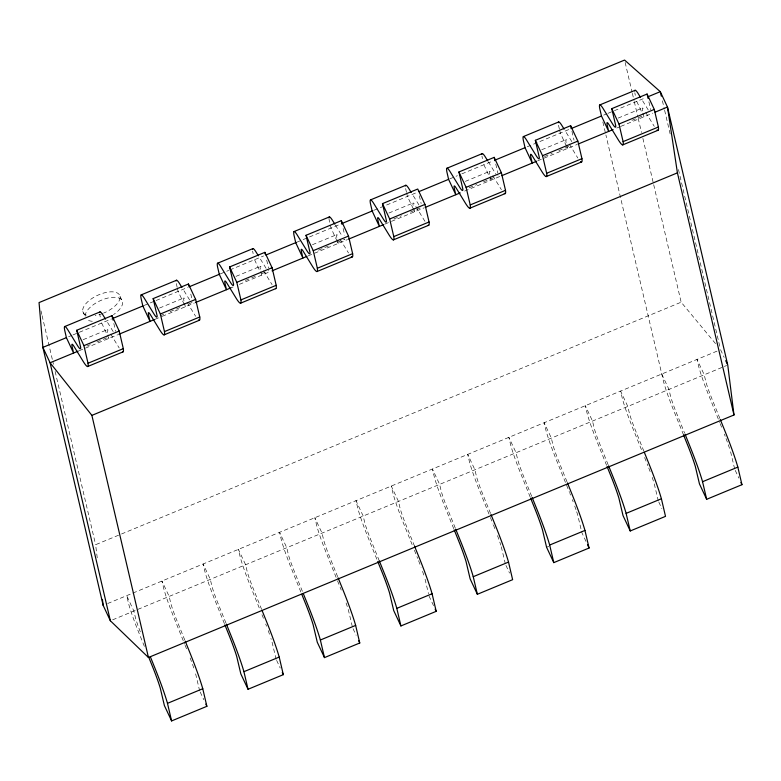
<?xml version="1.0" encoding="UTF-8"?>
<svg xmlns="http://www.w3.org/2000/svg" width="781" height="781" viewBox="0 0 781 781"><rect width="100%" height="100%" fill="white"/><g stroke="black" fill="none" stroke-linecap="round" stroke-linejoin="round"><path stroke-width="0.59" stroke-dasharray="3.9 2.93" d="M68.601 336.738L71.911 335.361M73.014 334.912L111.576 318.931M143.938 305.527L154.97 300.968M156.073 300.509L188.162 287.213M220.379 273.867L228.706 270.421M229.829 269.953L263.617 255.963M296.819 242.208L340.194 224.245M373.982 210.245L416.781 192.526M449.7 178.888L457.412 175.696M461.825 173.86L493.358 160.808M527.243 146.769L569.945 129.08M603.674 115.11L607.022 113.723M608.087 113.284L645.848 97.645M83.118 339.696L107.368 329.65M159.549 308.036L183.808 297.991M235.989 276.376L260.249 266.331M312.429 244.717L336.689 234.671M388.87 213.057L413.129 203.011M465.31 181.397L489.56 171.351M541.75 149.737L566 139.692M618.191 118.068L642.441 108.022M86.945 346.061L90.254 344.694M96.864 341.961L106.792 337.851M160.076 315.778L165.592 313.493M169.994 311.668L179.923 307.558M188.738 303.907L192.048 302.53M245.332 280.457L255.26 276.347M261.869 273.614L267.385 271.329M318.463 250.174L330.597 245.146M337.207 242.403L344.929 239.211A36.209 3.134 67.5 0 1 344.675 239.171M393.8 218.963L401.522 215.771M410.337 212.12L420.266 208.01M469.137 187.762L476.859 184.57M483.468 181.827L495.603 176.799M544.474 156.561L552.196 153.359M558.805 150.626L568.734 146.516M631.936 120.333L644.071 115.305M79.115 350.747L117.687 334.766M154.863 319.37L161.618 316.569M162.175 316.344L194.293 303.038M230.893 287.877L233.099 286.969M239.357 284.372L270.9 271.31M308.085 255.904L347.516 239.572M384.877 224.098L390.383 221.824M391.457 221.374L424.122 207.844M464.617 191.072L500.738 176.115M537.748 160.779L577.344 144.378M616.775 128.045L620.163 126.649M620.807 126.376L652.828 113.118M97.244 557.8L95.614 544.708L120.391 534.448M121.514 533.979L681.149 302.188L715.913 344.079M107.661 603.528L719.438 350.132M112.62 619.841L723.245 366.914M724.377 366.445L726.633 365.518M546.583 547.247L548.789 546.339M648.259 109.994L641.201 98.504M571.829 141.654L564.761 130.163M418.948 204.973L411.89 193.483M266.067 268.293L259.009 256.803M189.627 299.953L182.569 288.472M113.186 331.613L106.128 320.132M645.731 112.425L653.365 124.892A55.383 4.793 67.5 0 0 654.293 126.356M569.29 144.085L576.925 156.551A55.383 4.793 67.5 0 0 577.852 158.016M488.33 161.823L495.388 173.314A36.209 3.134 67.5 0 0 495.935 174.124M492.85 175.745L500.484 188.211A55.383 4.793 67.5 0 0 501.412 189.676M335.449 225.143L341.824 235.55M339.969 239.064L347.613 251.531A55.383 4.793 67.5 0 0 348.531 252.995M263.529 270.734L271.173 283.191A55.383 4.793 67.5 0 0 272.091 284.655M187.098 302.393L194.733 314.85A55.383 4.793 67.5 0 0 195.66 316.315M110.658 334.053L118.292 346.51A55.383 4.793 67.5 0 0 119.22 347.975M636.749 101.413L642.929 114.592M720.551 349.673L724.153 357.356M735.263 470.416L738.865 478.099M566.489 146.252L560.309 133.073L559.606 130.046M661.751 374.021L668.956 389.407L670.323 395.264A23.85 2.06 67.5 0 0 676.453 412.915L684.576 433.035M658.822 502.076L661.907 508.665M483.878 164.732L490.048 177.912M585.984 541.428L581.865 532.632L577.725 515.118A36.209 3.134 67.5 0 0 576.671 511.77M505.942 565.395L509.544 573.088M337.167 241.231L330.998 228.052L329.299 220.672A43.033 3.72 67.5 0 1 328.986 218.407M428.994 595.962L433.621 605.841M254.557 259.712L260.737 272.901M353.061 628.715L356.156 635.304M184.296 304.561L178.117 291.372L177.414 288.355M119.971 296.175L122.519 301.603M276.63 660.375L280.233 668.067M101.676 323.031L108.881 338.417L108.061 334.893M82.806 311.56L85.354 316.998M200.19 692.034L203.792 699.727M719.857 418.421L711.735 398.3A23.85 2.06 67.5 0 1 705.604 380.659L704.237 374.792L697.033 359.416L698.829 366.992A43.033 3.72 67.5 0 0 708.152 393.858L719.701 422.492M720.15 423.614L722.415 429.208M683.521 434.871L672.871 408.473A43.033 3.72 67.5 0 1 663.547 381.606L605.9 134.957M643.866 451.203L635.295 429.96A23.85 2.06 67.5 0 1 629.164 412.319L627.797 406.452L620.592 391.076L622.389 398.652A43.033 3.72 67.5 0 0 631.712 425.518L641.904 450.793M644.618 457.51L647.01 463.465A36.209 3.134 67.5 0 1 647.898 465.73M608.135 464.695L600.013 444.574A23.85 2.06 67.5 0 1 593.882 426.924L592.515 421.066L585.311 405.681L587.107 413.266A43.033 3.72 67.5 0 0 596.44 440.133L606.622 465.408M566.977 481.74L558.854 461.62A23.85 2.06 67.5 0 1 552.723 443.979L551.357 438.112L544.152 422.736L545.948 430.311A43.033 3.72 67.5 0 0 555.271 457.178L569.534 492.528M531.695 496.355L523.573 476.234A23.85 2.06 67.5 0 1 517.452 458.593L516.075 452.726L508.87 437.34L510.667 444.926A43.033 3.72 67.5 0 0 520 471.792L530.192 497.067M490.536 513.4L482.414 493.289A23.85 2.06 67.5 0 1 476.283 475.639L474.916 469.771L467.712 454.396L469.508 461.981A43.033 3.72 67.5 0 0 478.841 488.847L489.931 516.358M490.38 517.471L493.094 524.188M455.255 528.015L447.132 507.894A23.85 2.06 67.5 0 1 441.011 490.253L439.635 484.386L432.43 469.01L434.226 476.586A43.033 3.72 67.5 0 0 443.559 503.452L453.751 528.727M414.545 546.183L405.974 524.949A23.85 2.06 67.5 0 1 399.852 507.299L398.476 501.431L391.271 486.055L393.068 493.641A43.033 3.72 67.5 0 0 402.4 520.507L412.593 545.773M414.399 550.254L417.689 558.444M379.273 560.797L370.692 539.554A23.85 2.06 67.5 0 1 364.571 521.913L363.204 516.046L355.999 500.67L357.786 508.246A43.033 3.72 67.5 0 0 367.119 535.112L377.311 560.387M337.656 576.72L329.533 556.609A23.85 2.06 67.5 0 1 323.412 538.958L322.036 533.091L314.831 517.715L316.627 525.301A43.033 3.72 67.5 0 0 325.96 552.167L337.05 579.678M337.509 580.8L341.258 590.104M302.384 591.334L294.261 571.223A23.85 2.06 67.5 0 1 288.13 553.573L286.764 547.706L279.559 532.33L281.355 539.915A43.033 3.72 67.5 0 0 290.678 566.772L300.87 592.047M261.674 609.502L253.103 588.269A23.85 2.06 67.5 0 1 246.972 570.618L245.605 564.751L238.4 549.375L240.197 556.96A43.033 3.72 67.5 0 0 249.52 583.827L259.712 609.102M261.967 614.696L263.783 619.177M225.943 622.994L217.821 602.883A23.85 2.06 67.5 0 1 211.69 585.233L210.323 579.365L203.119 563.989L204.915 571.575A43.033 3.72 67.5 0 0 214.238 598.441L224.43 623.707M184.785 640.049L176.662 619.929A23.85 2.06 67.5 0 1 170.531 602.278L169.165 596.42L161.96 581.035L163.756 588.62A43.033 3.72 67.5 0 0 173.079 615.487L184.628 644.12M185.077 645.233L187.342 650.837M144.378 646.414L137.798 630.101A43.033 3.72 67.5 0 1 128.474 603.235L126.678 595.649L133.883 611.025L135.25 616.892A23.85 2.06 67.5 0 0 141.381 634.543M569.876 493.397L570.569 495.125M493.446 525.057L494.129 526.784A36.209 3.134 67.5 0 1 495.886 531.285M730.606 451.799L734.745 469.313M501.285 546.778L505.17 563.179M662.405 100.798L664.348 109.096M664.621 110.277L670.157 133.981M678.464 169.536L719.994 347.301M648.894 101.852L650.719 109.662M643.134 113.274L643.954 116.789M625.142 62.441L632.073 92.109M632.346 93.3L634.016 100.417M634.289 101.608L637.892 117.033M638.175 118.224L641.504 132.467M642.89 138.403L653.424 183.496M653.697 184.687L681.149 302.188M602.854 121.943L605.617 133.776M571.936 131.276L574.015 140.209M658.305 500.972L654.166 483.459A36.209 3.134 67.5 0 0 651.842 476.361M566.694 144.934L567.514 148.449M559.372 129.041L558.61 125.692A43.033 3.72 67.5 0 1 558.405 124.433M495.759 164.059L497.839 172.982M490.253 176.594L491.083 180.108M419.319 195.719L421.144 203.529M413.823 208.254L414.643 211.768L407.438 196.392L406.725 193.366M406.491 192.36L405.739 189.012A43.033 3.72 67.5 0 1 405.524 187.752M343.132 228.491L344.704 235.188M425.079 579.219L428.466 593.726M337.382 239.913L338.202 243.438M266.702 260.151L268.527 267.961M352.29 626.499L348.414 610.107A36.209 3.134 67.5 0 0 345.378 601.009M260.942 271.573L261.762 275.097M190.779 294.046L191.823 298.508M276.113 659.281L271.973 641.767A36.209 3.134 67.5 0 0 270.919 638.419M184.501 303.233L185.322 306.757M177.18 287.349L176.418 284.001A43.033 3.72 67.5 0 1 176.106 281.726M113.821 323.48L115.647 331.29M199.672 690.941L195.533 673.427A36.209 3.134 67.5 0 0 195.035 671.806M40.993 310.897L41.823 314.46M42.096 315.651L53.469 364.307M55.129 371.434L95.614 544.708M635.343 95.37L635.051 94.032A43.033 3.72 67.5 0 1 634.836 92.773M482.463 158.689L482.18 157.352A43.033 3.72 67.5 0 1 481.965 156.093M253.142 253.669L252.859 252.331A43.033 3.72 67.5 0 1 252.644 251.082M100.271 316.988L99.978 315.661A43.033 3.72 67.5 0 1 99.763 314.401M86.379 315.163A20.189 9.352 -25.1 0 1 92.998 297.795A20.189 9.352 -25.1 0 1 119.317 294.681A20.189 9.352 -25.1 0 1 103.551 313.132M102.584 313.523A20.189 9.352 -25.1 0 1 95.106 315.583M85.236 316.168A20.189 9.352 -25.1 0 1 100.261 300.695A20.189 9.352 -25.1 0 1 121.397 299.553A20.189 9.352 -25.1 0 1 113.47 314.636M92.324 321.294A20.189 9.352 -25.1 0 1 86.545 319.136M190.125 657.924A36.209 3.134 67.5 0 1 194.479 670.078M265.706 624.029A36.209 3.134 67.5 0 1 266.565 626.264M268.186 630.589A36.209 3.134 67.5 0 1 269.65 634.67M418.587 560.709A36.209 3.134 67.5 0 1 421.066 567.27M422.521 571.35A36.209 3.134 67.5 0 1 424.347 576.827M497.507 535.61A36.209 3.134 67.5 0 1 500.787 545.158M572.327 499.625A36.209 3.134 67.5 0 1 573.156 501.812M574.699 506.02A36.209 3.134 67.5 0 1 576.066 509.944M648.767 467.965A36.209 3.134 67.5 0 1 651.139 474.36M724.338 434.07A36.209 3.134 67.5 0 1 725.198 436.296M726.027 438.492A36.209 3.134 67.5 0 1 727.57 442.7M728.282 444.701A36.209 3.134 67.5 0 1 729.552 448.45M642.587 110.931A23.85 2.06 67.5 0 1 644.452 110.346M566.147 142.591A23.85 2.06 67.5 0 1 568.021 142.005M489.707 174.251A23.85 2.06 67.5 0 1 491.581 173.675M497.985 175.774A36.209 3.134 67.5 0 1 497.809 175.891M424.971 221.335A55.383 4.793 67.5 0 1 424.044 219.871L415.141 205.335A23.85 2.06 67.5 0 0 413.266 205.911M107.514 332.55A23.85 2.06 67.5 0 1 109.379 331.974M183.955 300.89A23.85 2.06 67.5 0 1 185.819 300.314M260.395 269.23A23.85 2.06 67.5 0 1 262.26 268.654M268.791 270.48A36.209 3.134 67.5 0 1 268.488 270.87M336.836 237.57A23.85 2.06 67.5 0 1 338.7 236.994"/><path stroke-width="1.17" d="M64.764 326.536L100.046 311.922M141.205 294.876L176.477 280.262M217.635 263.217L252.917 248.602M294.076 231.557L329.357 216.942M370.516 199.897L405.798 185.282M446.957 168.237L482.238 153.623M523.397 136.577L558.679 121.963M599.837 104.918L635.119 90.303M123.31 348.638L88.028 363.253A55.383 4.793 67.5 0 1 83.011 361.125L74.107 346.588A23.85 2.06 67.5 0 0 72.233 347.164L73.599 353.032L66.395 337.646L64.696 330.265A43.033 3.72 67.5 0 1 67.547 329.387L77.915 346.227A36.209 3.134 67.5 0 0 80.668 347.399L76.714 330.275L111.995 315.661L119.2 331.046L123.31 348.638A55.383 4.793 67.5 0 1 122.539 351.86M199.751 316.979L164.469 331.593A55.383 4.793 67.5 0 1 159.451 329.465L150.538 314.928A23.85 2.06 67.5 0 0 148.673 315.504L150.04 321.372L142.835 305.986L141.136 298.606A43.033 3.72 67.5 0 1 143.987 297.727L154.345 314.567A36.209 3.134 67.5 0 0 157.108 315.739L153.154 298.615L188.436 284.001L195.641 299.387L199.751 316.979A55.383 4.793 67.5 0 1 198.501 319.898M276.191 285.319L240.909 299.924A55.383 4.793 67.5 0 1 235.891 297.805L226.978 283.269A23.85 2.06 67.5 0 0 225.113 283.845L226.48 289.702L219.276 274.326L217.577 266.946A43.033 3.72 67.5 0 1 220.427 266.067L230.785 282.907A36.209 3.134 67.5 0 0 233.548 284.079L229.594 266.956L264.876 252.341L272.081 267.727L276.191 285.319A55.383 4.793 67.5 0 1 275.41 288.54M352.631 253.659L317.35 268.264A55.383 4.793 67.5 0 1 312.332 266.145L303.418 251.609A23.85 2.06 67.5 0 0 301.554 252.185L302.921 258.042L295.716 242.666L294.017 235.286A43.033 3.72 67.5 0 1 296.858 234.407L307.226 251.248A36.209 3.134 67.5 0 0 309.989 252.419L306.035 235.296L341.317 220.681L348.521 236.067L352.631 253.659A55.383 4.793 67.5 0 1 351.372 256.568M429.062 221.989L393.79 236.604A55.383 4.793 67.5 0 1 388.772 234.485L379.859 219.939A23.85 2.06 67.5 0 0 377.994 220.525L379.361 226.383L372.156 211.007L370.458 203.626A43.033 3.72 67.5 0 1 373.298 202.748L383.666 219.588A36.209 3.134 67.5 0 0 386.429 220.75L382.475 203.636L417.747 189.022L424.952 204.407L429.062 221.989A55.383 4.793 67.5 0 1 428.291 225.211M505.502 190.33L470.221 204.944A55.383 4.793 67.5 0 1 465.203 202.826L456.299 188.28A23.85 2.06 67.5 0 0 454.425 188.865L455.801 194.723L448.597 179.347L446.898 171.966A43.033 3.72 67.5 0 1 449.739 171.088L460.107 187.928A36.209 3.134 67.5 0 0 462.86 189.09L458.916 171.976L494.188 157.362L501.392 172.738L505.502 190.33A55.383 4.793 67.5 0 1 504.253 193.249M581.943 158.67L546.661 173.284A55.383 4.793 67.5 0 1 541.643 171.166L532.74 156.62A23.85 2.06 67.5 0 0 530.865 157.196L532.242 163.063L525.037 147.687L523.338 140.307A43.033 3.72 67.5 0 1 526.179 139.428L536.547 156.268A36.209 3.134 67.5 0 0 539.3 157.43L535.346 140.316L570.628 125.702L577.833 141.078L581.943 158.67A55.383 4.793 67.5 0 1 580.693 161.589M658.383 127.01L623.101 141.625A55.383 4.793 67.5 0 1 618.083 139.496L609.18 124.96A23.85 2.06 67.5 0 0 607.306 125.536L608.682 131.403L601.477 116.027L599.769 108.647A43.033 3.72 67.5 0 1 602.62 107.768L612.987 124.609A36.209 3.134 67.5 0 0 615.74 125.77L611.787 108.657L647.068 94.042L654.273 109.418L658.383 127.01A55.383 4.793 67.5 0 1 657.133 129.929M66.531 337.597L42.877 347.389L103.16 605.392L110.365 620.768L148.449 657.495L733.984 414.975L727.755 365.049L667.482 107.046L660.277 91.67L624.585 60.069L39.05 302.589L42.877 347.389L50.082 362.765L110.365 620.768M112.708 318.472L143.108 305.879M189.285 286.744L219.695 274.151M265.862 255.026L296.272 242.432M341.326 223.776L372.859 210.714M419.026 191.589L448.314 179.464M494.48 160.339L524.891 147.746M571.067 128.621L601.477 116.027M648.064 96.727L660.277 91.67L661.331 96.209M88.028 363.253L83.918 345.661L119.2 331.046M164.469 331.593L160.359 314.001L195.641 299.387M240.909 299.924L236.799 282.341L272.081 267.727M317.35 268.264L313.24 250.672L348.521 236.067M393.79 236.604L389.68 219.012L424.952 204.407M470.221 204.944L466.111 187.352L501.392 172.738M546.661 173.284L542.551 155.692L577.833 141.078M623.101 141.625L618.991 124.033L654.273 109.418M78.246 351.099L50.082 362.765L91.885 415.385L148.449 657.495M118.81 334.307L154.453 319.536M195.416 302.569L230.893 287.877M272.032 270.841L306.953 256.373M348.638 239.113L383.774 224.557M425.255 207.375L460.175 192.907M501.861 175.647L536.645 161.237M578.477 143.909L613.085 129.578M655.083 112.181L667.482 107.046L677.42 172.855L733.984 414.975M87.638 366.533L122.92 351.919M164.078 334.873L199.36 320.259M240.519 303.213L275.8 288.599M316.959 271.554L352.231 256.939M393.39 239.884L428.671 225.279M469.83 208.224L505.112 193.62M546.27 176.565L581.552 161.95M622.711 144.905L657.992 130.29M91.885 415.385L677.42 172.855M202.767 688.725L206.877 706.317L171.595 720.931L167.485 703.339L202.767 688.725A55.383 4.793 67.5 0 0 189.744 652.34L185.234 641.162M279.207 657.065L283.318 674.657L248.036 689.272L243.926 671.68L279.207 657.065A55.383 4.793 67.5 0 0 266.184 620.68L262.123 610.625M355.648 625.405L359.758 642.997L324.476 657.612L320.366 640.02L355.648 625.405A55.383 4.793 67.5 0 0 342.625 589.02L338.114 577.842M432.088 593.745L436.198 611.338L400.917 625.952L396.807 608.36L432.088 593.745A55.383 4.793 67.5 0 0 419.065 557.361L414.545 546.183M508.519 562.086L512.629 579.678L477.357 594.292L473.247 576.7L508.519 562.086A55.383 4.793 67.5 0 0 495.496 525.701L490.985 514.523M584.959 530.426L589.069 548.018L553.788 562.632L549.678 545.04L584.959 530.426A55.383 4.793 67.5 0 0 571.936 494.041L567.426 482.863M661.4 498.766L665.51 516.358L630.228 530.973L626.118 513.381L661.4 498.766A55.383 4.793 67.5 0 0 648.376 462.372L644.315 452.316M737.84 467.106L741.95 484.698L706.668 499.303L702.558 481.721L737.84 467.106A55.383 4.793 67.5 0 0 724.817 430.712L720.307 419.543M640.566 97.459L637.901 93.154A43.033 3.72 67.5 0 0 634.748 91.016M564.126 129.129L561.461 124.814A43.033 3.72 67.5 0 0 558.317 122.676M487.686 160.788L485.021 156.473A43.033 3.72 67.5 0 0 481.877 154.335M411.245 192.448L408.58 188.133A43.033 3.72 67.5 0 0 405.437 185.995M334.815 224.108L332.14 219.793A43.033 3.72 67.5 0 0 328.996 217.655M258.374 255.768L255.699 251.453A43.033 3.72 67.5 0 0 252.556 249.315M181.934 287.428L179.269 283.113A43.033 3.72 67.5 0 0 176.115 280.975M105.494 319.087L102.828 314.782A43.033 3.72 67.5 0 0 99.675 312.634M611.787 108.657L618.991 124.033M725.695 360.656L727.238 363.956M740.925 482.502L741.95 484.698M706.668 499.303L699.464 483.927L695.324 466.413A36.209 3.134 67.5 0 0 688.168 446.41L683.521 434.871M535.346 140.316L542.551 155.692M630.228 530.973L623.023 515.587L618.884 498.073A36.209 3.134 67.5 0 0 611.728 478.07L607.081 466.53M458.916 171.976L466.111 187.352M587.527 544.718L589.069 548.018M553.788 562.632L546.583 547.247L542.453 529.733A36.209 3.134 67.5 0 0 535.288 509.739L530.641 498.19M382.475 203.636L389.68 219.012M477.357 594.292L470.152 578.906L466.013 561.393A36.209 3.134 67.5 0 0 458.857 541.399L454.2 529.85M306.035 235.296L313.24 250.672M435.163 609.141L436.198 611.338M400.917 625.952L393.712 610.566L389.573 593.052A36.209 3.134 67.5 0 0 382.417 573.059L377.76 561.51M229.594 266.956L236.799 282.341M358.723 640.801L359.758 642.997M324.476 657.612L317.271 642.226L313.132 624.712A36.209 3.134 67.5 0 0 305.976 604.719L301.778 594.292M153.154 298.615L160.359 314.001M282.283 672.461L283.318 674.657M248.036 689.272L240.831 673.896L236.692 656.372A36.209 3.134 67.5 0 0 229.536 636.378L224.879 624.829M76.714 330.275L83.918 345.661M205.852 704.12L206.877 706.317M171.595 720.931L164.391 705.555L160.251 688.032A36.209 3.134 67.5 0 0 153.096 668.038L148.439 656.489M685.025 434.148L689.535 445.326A55.383 4.793 67.5 0 1 702.558 481.721M608.584 465.808L613.095 476.986A55.383 4.793 67.5 0 1 626.118 513.381M532.144 497.468L536.654 508.646A55.383 4.793 67.5 0 1 549.678 545.04M455.704 529.137L460.224 540.306A55.383 4.793 67.5 0 1 473.247 576.7M379.273 560.797L383.783 571.975A55.383 4.793 67.5 0 1 396.807 608.36M303.282 593.57L307.343 603.635A55.383 4.793 67.5 0 1 320.366 640.02M226.392 624.117L230.903 635.295A55.383 4.793 67.5 0 1 243.926 671.68M150.401 656.889L154.462 666.954A55.383 4.793 67.5 0 1 167.485 703.339M647.068 94.042L648.113 98.504M570.628 125.702L571.155 127.938M494.188 157.362L494.969 160.71M341.317 220.681L342.098 224.03M264.876 252.341L265.394 254.577M188.436 284.001L188.953 286.236M111.995 315.661L113.04 320.132M102.418 599.437L103.16 605.392"/></g></svg>
